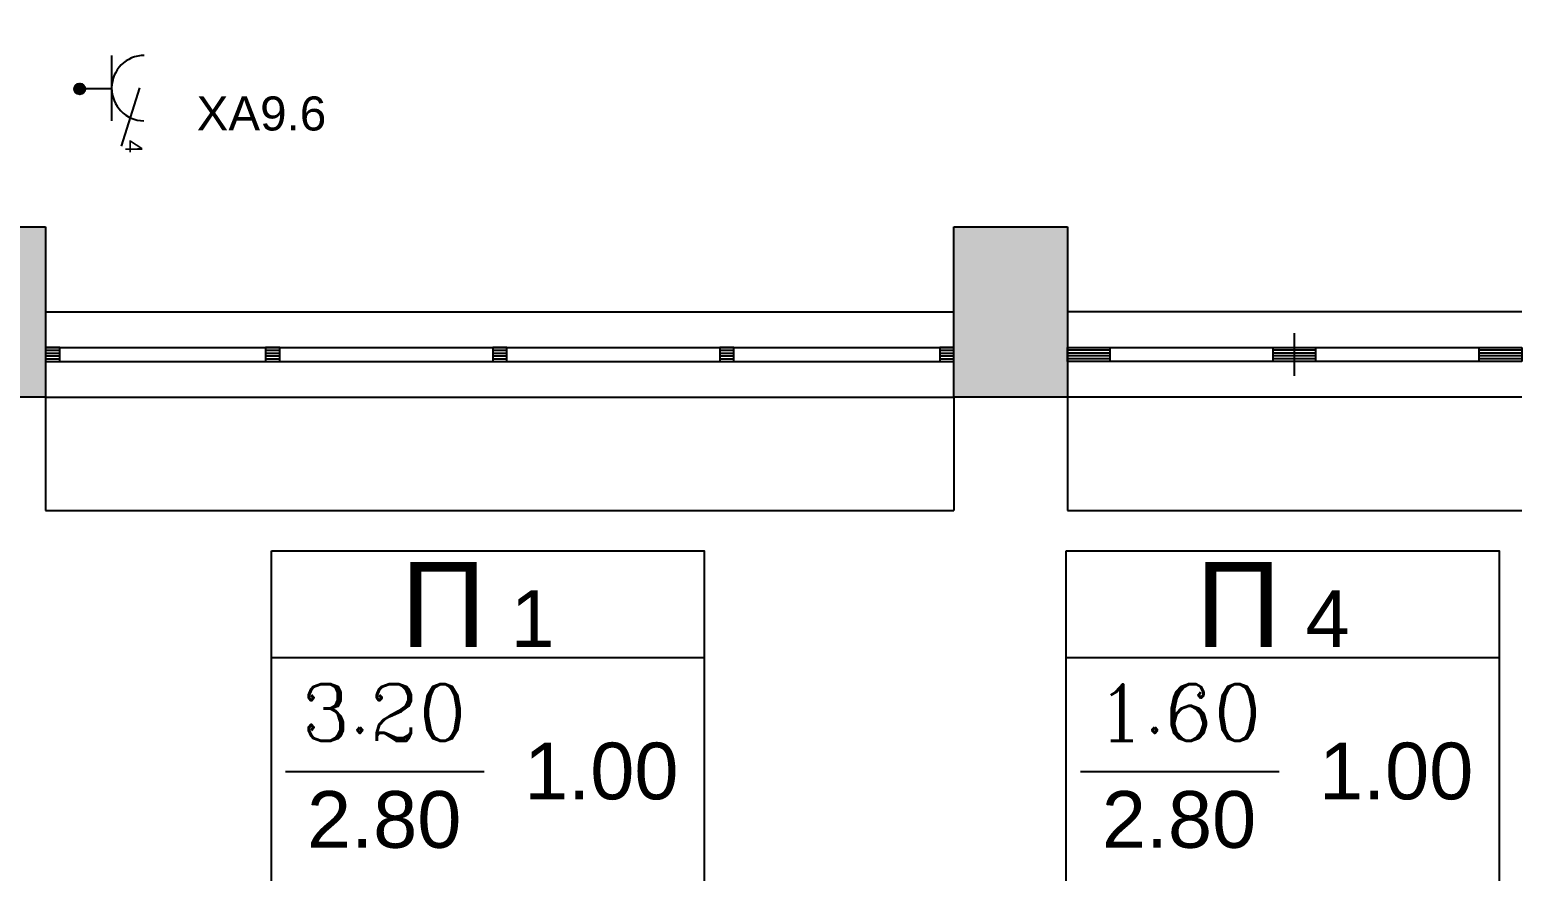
# Model space of a CAD drawing. Header units: metres. Extents: x 0 to 132, y -109 to 310.
# Drawn here: x 48.13 to 53.37, y 91.63 to 94.6 of the extents above; entities that cross this region are included whole.
import ezdxf

# ---------------------------------------------------------------- set-up
doc = ezdxf.new("R2010")
doc.units = ezdxf.units.M
doc.header["$LTSCALE"] = 0.036
doc.layers.get('0').update_dxf_attribs({"color": 252})
doc.layers.get('Defpoints').update_dxf_attribs({"color": 252})
for name, color, linetype in [('arxitektonika', 254, 'Continuous'), ('DIMBLK', 252, 'Continuous'), ('HLEK-SYMBOL', 3, 'Continuous'), ('HLEK_FL001_SYMBOLS', 230, 'Continuous'), ('mihanologika text', 20, 'Continuous'), ('Parathira', 252, 'Continuous')]:
    doc.layers.add(name, color=color, linetype=linetype)
doc.styles.add('COMU-N', font='arial.ttf')
doc.styles.get("Standard").update_dxf_attribs({"font": 'arial.ttf'})
doc.dimstyles.new('CADWDOT', dxfattribs={"dimscale": 0.1, "dimtxt": 1.8, "dimasz": 0.08, "dimexe": 2, "dimexo": 0, "dimgap": 0.09, "dimtad": 0, "dimrnd": 0.001, "dimzin": 0, "dimdsep": 46, "dimtxsty": 'Standard', "dimblk1": 'ARTDIM', "dimblk2": 'ARTDIM', "dimsah": 1, "dimcen": 0.09, "dimdle": 0.05, "dimse1": 1, "dimse2": 1, "dimadec": 0, "dimazin": 0, "dimtfac": 1, "dimtmove": 0, "dimatfit": 3, "dimldrblk": 'ARTDIM', "dimfxl": 2, "dimtvp": 0.9999, "dimtolj": 1, "dimtzin": 0, "dimarcsym": 0})

# ---------------------------------------------------------------- blocks, each defined once
blk = doc.blocks.new('A$C3D465094')
at = {"layer": 'Parathira'}
for p, q in [((0.175, 0), (0.175, -3.2)), ((0.225, 0), (0.175, 0)), ((0.175, 0), (0.175, -0.05)), ((0.185, 0), (0.185, -0.05)), ((0.195, 0), (0.195, -0.05)), ((0.205, 0), (0.205, -0.05)), ((0.215, 0), (0.215, -0.05)), ((0.225, 0), (0.225, -3.2)), ((0.225, -0.05), (0.225, 0)), ((0.175, -0.05), (0.225, -0.05)), ((0.225, -0.775), (0.175, -0.775)), ((0.175, -0.775), (0.175, -0.825)), ((0.185, -0.775), (0.185, -0.825)), ((0.195, -0.775), (0.195, -0.825)), ((0.205, -0.775), (0.205, -0.825)), ((0.215, -0.775), (0.215, -0.825)), ((0.225, -0.825), (0.225, -0.775)), ((0.175, -0.825), (0.225, -0.825)), ((0.225, -1.575), (0.175, -1.575)), ((0.175, -1.575), (0.175, -1.625)), ((0.185, -1.575), (0.185, -1.625)), ((0.195, -1.575), (0.195, -1.625)), ((0.205, -1.575), (0.205, -1.625)), ((0.215, -1.575), (0.215, -1.625)), ((0.225, -1.625), (0.225, -1.575)), ((0.175, -1.625), (0.225, -1.625)), ((0.225, -2.375), (0.175, -2.375)), ((0.175, -2.375), (0.175, -2.425)), ((0.185, -2.375), (0.185, -2.425)), ((0.195, -2.375), (0.195, -2.425)), ((0.205, -2.375), (0.205, -2.425)), ((0.215, -2.375), (0.215, -2.425)), ((0.225, -2.425), (0.225, -2.375)), ((0.175, -2.425), (0.225, -2.425)), ((0.225, -3.15), (0.175, -3.15)), ((0.175, -3.15), (0.175, -3.2)), ((0.185, -3.15), (0.185, -3.2)), ((0.195, -3.15), (0.195, -3.2)), ((0.205, -3.15), (0.205, -3.2)), ((0.215, -3.15), (0.215, -3.2)), ((0.225, -3.2), (0.225, -3.15)), ((0.175, -3.2), (0.225, -3.2))]:
    blk.add_line(p, q, dxfattribs=at)
blk = doc.blocks.new('A$C11F247D9')
at = {"layer": 'Parathira'}
for p, q in [((-0.15, -1.6), (-0.15, 0)), ((-0.15, 0), (-0.1, 0)), ((-0.14, 0), (-0.14, -0.15)), ((-0.13, 0), (-0.13, -0.15)), ((-0.12, 0), (-0.12, -0.15)), ((-0.11, 0), (-0.11, -0.15)), ((-0.1, 0), (-0.1, -1.6)), ((-0.1, -0.15), (-0.15, -0.15)), ((-0.1, -0.725), (-0.15, -0.725)), ((-0.14, -0.725), (-0.14, -0.875)), ((-0.13, -0.725), (-0.13, -0.875)), ((-0.12, -0.725), (-0.12, -0.875)), ((-0.11, -0.725), (-0.11, -0.875)), ((-0.05, -0.8), (-0.2, -0.8)), ((-0.1, -0.875), (-0.15, -0.875)), ((-0.1, -1.45), (-0.15, -1.45)), ((-0.14, -1.45), (-0.14, -1.6)), ((-0.13, -1.45), (-0.13, -1.6)), ((-0.12, -1.45), (-0.12, -1.6)), ((-0.11, -1.45), (-0.11, -1.6)), ((-0.1, -1.6), (-0.15, -1.6))]:
    blk.add_line(p, q, dxfattribs=at)
blk = doc.blocks.new('ARTDIM')
at = {"layer": 'DIMBLK'}
for p, q in [((0, -24.9975), (0, 24.9975)), ((-24.9975, 0), (24.9975, 0))]:
    blk.add_line(p, q, dxfattribs=at)
blk.add_circle((0, 0), 8.25, dxfattribs=at)
blk = doc.blocks.new('*D523')
at = {"layer": 'arxitektonika', "color": 0, "lineweight": -2}
blk.add_line((47.9962, 96.7664), (54.8602, 96.7664), dxfattribs=at)
at = {"layer": 'Defpoints', "color": 0, "transparency": 16777216}
for p in [(54.8682, 96.7664), (47.9882, 93.9054), (54.8682, 93.9054)]:
    blk.add_point(p, dxfattribs=at)
at = {"layer": 'arxitektonika', "color": 0, "lineweight": -2, "xscale": 0.008, "yscale": 0.008, "zscale": 0.008, "rotation": 180}
blk.add_blockref('ARTDIM', (47.9882, 96.7664), dxfattribs=at)
at = {"layer": 'arxitektonika', "color": 0, "lineweight": -2, "xscale": 0.008, "yscale": 0.008, "zscale": 0.008}
blk.add_blockref('ARTDIM', (54.8682, 96.7664), dxfattribs=at)
at = {"layer": 'arxitektonika', "color": 0, "insert": (51.4282, 96.9464), "char_height": 0.18, "attachment_point": 5}
blk.add_mtext('\\A1;{\\Fcomplex.shx;6.95}', dxfattribs=at)
blk = doc.blocks.new('*D529')
at = {"layer": 'arxitektonika', "color": 0, "lineweight": -2}
blk.add_line((54.4511, 100.6974), (54.4511, 93.6134), dxfattribs=at)
at = {"layer": 'Defpoints', "color": 0, "transparency": 16777216}
for p in [(52.1782, 100.7054), (52.1782, 93.6054), (54.4511, 93.6054)]:
    blk.add_point(p, dxfattribs=at)
at = {"layer": 'arxitektonika', "color": 0, "lineweight": -2, "xscale": 0.008, "yscale": 0.008, "zscale": 0.008}
for p, rotation in [((54.4511, 100.7054), 90), ((54.4511, 93.6054), 270)]:
    blk.add_blockref('ARTDIM', p, dxfattribs=dict(at, rotation=rotation))
at = {"layer": 'arxitektonika', "color": 0, "insert": (54.2711, 97.1554), "char_height": 0.18, "attachment_point": 5, "rotation": 90}
blk.add_mtext('\\A1;7.10', dxfattribs=at)
blk = doc.blocks.new('gJ6_a14')
at = {"linetype": 'Continuous'}
for p, q in [((-0.1176, 0.1119), (0.113, 0.1119)), ((0, 0.1119), (0, 0))]:
    blk.add_line(p, q, dxfattribs=at)
blk.add_arc((-0.0023, 0.2279), 0.1153, 180, 358.9566, dxfattribs=at)
blk = doc.blocks.new('*X789')
at = {"color": 0}
for p, q in [((15.598, 2.587), (15.737, 2.727)), ((15.598, 2.622), (15.702, 2.727)), ((15.605, 2.559), (15.765, 2.719)), ((15.617, 2.536), (15.789, 2.707)), ((15.633, 2.516), (15.808, 2.691)), ((15.636, 2.678), (15.645, 2.687)), ((15.649, 2.691), (15.658, 2.7)), ((15.662, 2.705), (15.671, 2.714)), ((15.667, 2.674), (15.676, 2.683)), ((15.676, 2.718), (15.678, 2.721)), ((15.68, 2.687), (15.689, 2.696)), ((15.693, 2.7), (15.702, 2.709)), ((15.707, 2.714), (15.715, 2.722)), ((15.711, 2.683), (15.72, 2.691)), ((15.72, 2.727), (15.721, 2.728)), ((15.724, 2.696), (15.733, 2.705)), ((15.738, 2.709), (15.746, 2.718)), ((15.742, 2.678), (15.751, 2.687)), ((15.751, 2.722), (15.752, 2.724)), ((15.755, 2.691), (15.764, 2.7)), ((15.768, 2.705), (15.777, 2.714)), ((15.773, 2.674), (15.782, 2.683)), ((15.786, 2.687), (15.795, 2.696)), ((15.601, 2.607), (15.609, 2.616)), ((15.604, 2.646), (15.605, 2.647)), ((15.605, 2.577), (15.614, 2.585)), ((15.609, 2.652), (15.618, 2.66)), ((15.611, 2.547), (15.618, 2.554)), ((15.614, 2.621), (15.623, 2.63)), ((15.618, 2.59), (15.627, 2.599)), ((15.623, 2.665), (15.631, 2.674)), ((15.623, 2.559), (15.631, 2.568)), ((15.627, 2.634), (15.636, 2.643)), ((15.627, 2.528), (15.636, 2.537)), ((15.631, 2.603), (15.64, 2.612)), ((15.636, 2.572), (15.645, 2.581)), ((15.64, 2.647), (15.649, 2.656)), ((15.64, 2.541), (15.649, 2.55)), ((15.645, 2.616), (15.654, 2.625)), ((15.645, 2.51), (15.654, 2.519)), ((15.649, 2.585), (15.658, 2.594)), ((15.653, 2.501), (15.824, 2.672)), ((15.654, 2.66), (15.662, 2.669)), ((15.654, 2.554), (15.662, 2.563)), ((15.658, 2.63), (15.667, 2.638)), ((15.658, 2.523), (15.667, 2.532)), ((15.662, 2.599), (15.671, 2.607)), ((15.664, 2.494), (15.671, 2.501)), ((15.667, 2.568), (15.676, 2.577)), ((15.671, 2.643), (15.68, 2.652)), ((15.671, 2.537), (15.68, 2.546)), ((15.676, 2.489), (15.836, 2.648)), ((15.676, 2.612), (15.685, 2.621)), ((15.676, 2.506), (15.685, 2.515)), ((15.68, 2.581), (15.689, 2.59)), ((15.685, 2.656), (15.693, 2.665)), ((15.685, 2.55), (15.693, 2.559)), ((15.689, 2.625), (15.698, 2.634)), ((15.689, 2.519), (15.698, 2.528)), ((15.693, 2.594), (15.702, 2.603)), ((15.693, 2.488), (15.702, 2.497)), ((15.698, 2.669), (15.707, 2.678)), ((15.698, 2.563), (15.707, 2.572)), ((15.702, 2.638), (15.711, 2.647)), ((15.702, 2.532), (15.711, 2.541)), ((15.705, 2.482), (15.843, 2.62)), ((15.707, 2.607), (15.715, 2.616)), ((15.707, 2.501), (15.715, 2.51)), ((15.711, 2.577), (15.72, 2.585)), ((15.715, 2.652), (15.724, 2.66)), ((15.715, 2.546), (15.724, 2.554)), ((15.72, 2.621), (15.729, 2.63)), ((15.72, 2.515), (15.729, 2.523)), ((15.724, 2.59), (15.733, 2.599)), ((15.724, 2.484), (15.733, 2.493)), ((15.729, 2.665), (15.738, 2.674)), ((15.729, 2.559), (15.738, 2.568)), ((15.733, 2.634), (15.742, 2.643)), ((15.733, 2.528), (15.742, 2.537)), ((15.738, 2.603), (15.746, 2.612)), ((15.738, 2.497), (15.746, 2.506)), ((15.741, 2.482), (15.842, 2.584)), ((15.742, 2.572), (15.751, 2.581)), ((15.746, 2.647), (15.755, 2.656)), ((15.746, 2.541), (15.755, 2.55)), ((15.751, 2.616), (15.76, 2.625)), ((15.751, 2.51), (15.76, 2.519)), ((15.755, 2.585), (15.764, 2.594)), ((15.76, 2.66), (15.768, 2.669)), ((15.76, 2.554), (15.768, 2.563)), ((15.764, 2.63), (15.773, 2.638)), ((15.764, 2.523), (15.773, 2.532)), ((15.768, 2.599), (15.777, 2.607)), ((15.768, 2.493), (15.777, 2.501)), ((15.773, 2.568), (15.782, 2.577)), ((15.777, 2.643), (15.786, 2.652)), ((15.777, 2.537), (15.786, 2.546)), ((15.782, 2.612), (15.791, 2.621)), ((15.782, 2.506), (15.791, 2.515)), ((15.786, 2.581), (15.795, 2.59)), ((15.791, 2.656), (15.799, 2.665)), ((15.791, 2.55), (15.799, 2.559)), ((15.795, 2.625), (15.804, 2.634)), ((15.795, 2.519), (15.804, 2.528)), ((15.799, 2.594), (15.808, 2.603)), ((15.804, 2.669), (15.813, 2.678)), ((15.804, 2.563), (15.813, 2.572)), ((15.808, 2.638), (15.817, 2.647)), ((15.808, 2.532), (15.817, 2.541)), ((15.813, 2.607), (15.822, 2.616)), ((15.817, 2.577), (15.826, 2.585)), ((15.822, 2.652), (15.83, 2.66)), ((15.822, 2.546), (15.83, 2.554)), ((15.826, 2.621), (15.835, 2.63)), ((15.83, 2.59), (15.839, 2.599)), ((15.835, 2.559), (15.835, 2.56)), ((15.839, 2.634), (15.84, 2.635)), ((15.844, 2.603), (15.844, 2.603))]:
    blk.add_line(p, q, dxfattribs=at)
blk = doc.blocks.new('GJ6_A78')
at = {"layer": 'HLEK-SYMBOL', "color": 0, "linetype": 'Continuous'}
blk.add_circle((0, 0), 0.0989, dxfattribs=at)
at = {"layer": 'HLEK-SYMBOL', "color": 0, "xscale": 0.8, "yscale": 0.8, "zscale": 0.8}
blk.add_blockref('*X789', (-12.576, -2.084), dxfattribs=at)
blk = doc.blocks.new('priza')
at = {"layer": 'HLEK_FL001_SYMBOLS', "xscale": 0.1951472641207488, "yscale": 0.1951472641207488, "zscale": 0.1951472641207488}
blk.add_blockref('GJ6_A78', (87.4, -100.4953), dxfattribs=at)
at = {"layer": 'HLEK_FL001_SYMBOLS', "rotation": 180}
blk.add_blockref('gJ6_a14', (87.4, -100.4952), dxfattribs=at)
blk = doc.blocks.new('priza tetrapli')
at = {"layer": 'HLEK_FL001_SYMBOLS', "ltscale": 5}
blk.add_line((444.1264, -18.901), (444.3314, -18.9664), dxfattribs=at)
at = {"layer": 'HLEK_FL001_SYMBOLS', "rotation": 180}
blk.add_blockref('priza', (531.5297, -119.6074), dxfattribs=at)
at = {"layer": 'HLEK_FL001_SYMBOLS', "ltscale": 5}
blk.add_text('4', height=0.06, dxfattribs=at).set_placement((444.3099, -18.9515))

msp = doc.modelspace()

# ---------------------------------------------------------------- hatches: boundary and pattern name
at = {"layer": 'arxitektonika'}
h = msp.add_hatch(color=256, dxfattribs=at)
h.paths.add_polyline_path([(47.7882, 93.3054), (47.7882, 93.6054), (46.1882, 93.6054), (46.1882, 93.3054)])
h.paths.add_polyline_path([(48.1882, 93.9054), (47.7882, 93.9054), (47.7882, 93.3054), (48.1882, 93.3054)])
msp.add_hatch(color=256, dxfattribs=at).paths.add_polyline_path([(51.3882, 93.3054), (51.7882, 93.3054), (51.7882, 93.9054), (51.3882, 93.9054)])

# ---------------------------------------------------------------- linework, layer by layer
for p, q in [((47.7882, 93.9054), (48.1882, 93.9054)), ((48.1882, 93.9054), (48.1882, 93.3054)), ((51.3882, 93.9054), (51.7882, 93.9054)), ((51.3882, 93.3054), (51.3882, 93.9054)), ((51.7882, 93.9054), (51.7882, 93.3054)), ((48.1882, 93.6054), (51.3882, 93.6054)), ((53.3882, 93.6054), (51.7882, 93.6054)), ((48.1882, 93.3054), (47.7882, 93.3054)), ((48.1882, 93.3054), (48.1882, 92.9054)), ((48.1882, 93.3054), (51.3882, 93.3054)), ((51.3882, 93.3054), (51.3882, 92.9054)), ((51.7882, 93.3054), (51.3882, 93.3054)), ((53.3882, 93.3054), (51.7882, 93.3054)), ((51.7882, 93.3054), (51.7882, 92.9054)), ((48.1882, 92.9054), (51.3882, 92.9054)), ((51.7882, 92.9054), (53.3882, 92.9054)), ((50.5085, 92.386), (48.9835, 92.386)), ((53.3085, 92.386), (51.7835, 92.386)), ((49.0335, 91.986), (49.7335, 91.986)), ((51.8335, 91.986), (52.5335, 91.986))]:
    msp.add_line(p, q, dxfattribs=at)
for points in [[(48.9835, 92.7637), (50.5085, 92.7637), (50.5085, 91.586), (48.9835, 91.586), (48.9835, 92.7637)], [(51.7835, 92.7637), (53.3085, 92.7637), (53.3085, 91.586), (51.7835, 91.586), (51.7835, 92.7637)]]:
    msp.add_lwpolyline(points, dxfattribs=at)

# ---------------------------------------------------------------- block references
for name, p, rotation in [('A$C11F247D9', (53.3882, 93.3304), 270), ('A$C3D465094', (48.1882, 93.2554), 90)]:
    msp.add_blockref(name, p, dxfattribs=dict(at, rotation=rotation))
at = {"layer": 'HLEK_FL001_SYMBOLS', "rotation": 270.1160440742498}
msp.add_blockref('priza tetrapli', (66.521, 538.5593), dxfattribs=at)

# ---------------------------------------------------------------- texts
at = {"layer": 'arxitektonika', "style": 'COMU-N'}
for s, height, p in [('Π', 0.3, (49.4389, 92.4241)), ('Π', 0.3, (52.2389, 92.4241)), ('1', 0.2, (49.8262, 92.4246)), ('4', 0.2, (52.6262, 92.4246))]:
    msp.add_text(s, height=height, dxfattribs=at).set_placement(p)
at = {"layer": 'arxitektonika', "linetype": 'ByBlock', "char_height": 0.2, "attachment_point": 5, "style": 'COMU-N'}
for s, insert in [('{\\Fcomplex.shx;3.20}', (49.381, 92.1933)), ('{\\Fcomplex.shx;1.60}', (52.181, 92.1933)), ('1.00', (50.1459, 91.986)), ('1.00', (52.9459, 91.986)), ('2.80', (49.381, 91.8152)), ('2.80', (52.181, 91.8152))]:
    msp.add_mtext(s, dxfattribs=dict(at, insert=insert))
at = {"layer": 'mihanologika text', "insert": (48.7203, 94.3652), "char_height": 0.12, "attachment_point": 1}
msp.add_mtext_dynamic_manual_height_columns('XA9.6', width=0.591234, gutter_width=0.6, heights=[0], dxfattribs=at)

# ---------------------------------------------------------------- dimensions: what is measured, and where the dimension line sits
at = {"layer": 'arxitektonika'}
dim = msp.add_linear_dim(base=(54.4511, 93.6054), p1=(52.1782, 100.7054), p2=(52.1782, 93.6054), angle=90, dimstyle='CADWDOT', dxfattribs=at)
dim.commit()
dim.dimension.update_dxf_attribs({"geometry": '*D529', "text_midpoint": (54.2711, 97.1554)})
dim = msp.add_linear_dim(base=(54.8682, 96.7664), p1=(47.9882, 93.9054), p2=(54.8682, 93.9054), text='{\\Fcomplex.shx;6.95}', dimstyle='CADWDOT', dxfattribs=at)
dim.commit()
dim.dimension.update_dxf_attribs({"geometry": '*D523', "text_midpoint": (51.4282, 96.9464)})

doc.saveas('drawing.dxf')
